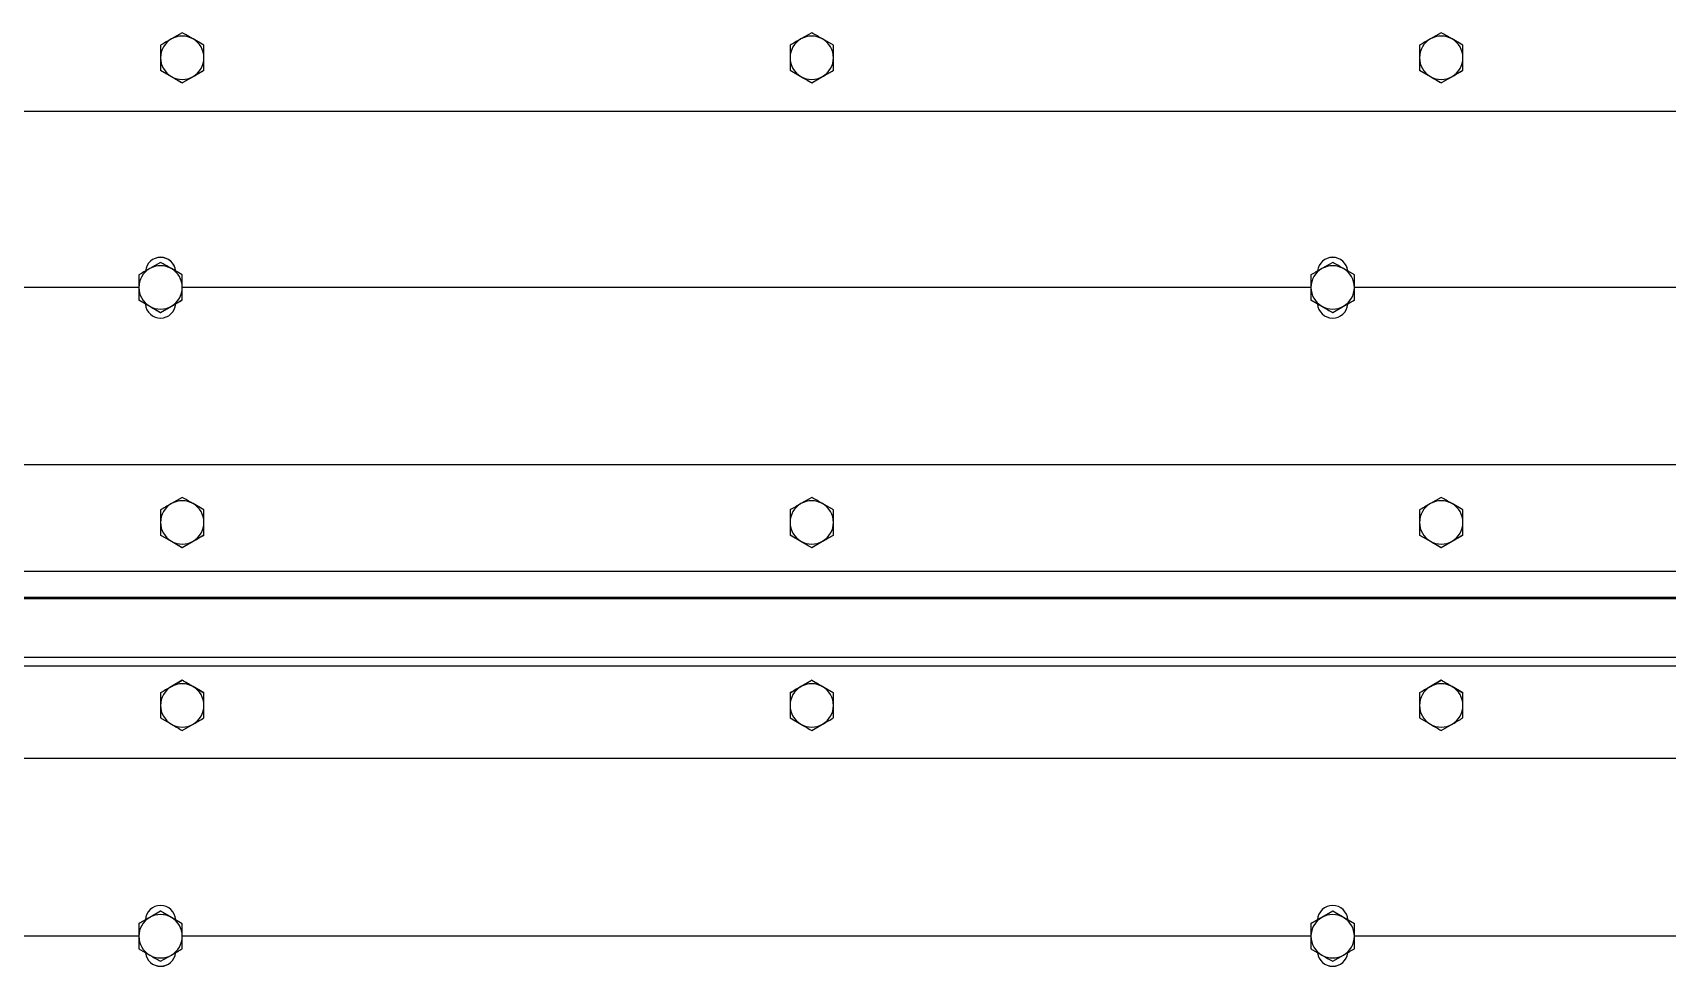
# Model space of a CAD drawing. Header units: millimetres. Extents: x -361 to 14022, y -1822 to 1455.
# Drawn here: x 3832.3 to 3863.68, y 875.29 to 893.2 of the extents above; entities that cross this region are included whole.
import ezdxf

# ---------------------------------------------------------------- set-up
doc = ezdxf.new("R2010")
doc.units = ezdxf.units.MM

msp = doc.modelspace()

# ---------------------------------------------------------------- linework, layer by layer
at = {"color": 7, "linetype": 'Continuous', "lineweight": 25}
for p, q in [((3835.173854, 893.200774), (3834.965521, 893.080883)), ((3835.590521, 892.960224), (3835.382188, 893.080883)), ((3847.257188, 893.200774), (3847.048854, 893.080883)), ((3847.673854, 892.960224), (3847.465521, 893.080883)), ((3859.340521, 893.200774), (3859.132188, 893.080883)), ((3859.757188, 892.960224), (3859.548854, 893.080883)), ((3834.757188, 892.479125), (3834.965521, 892.359233)), ((3834.965521, 892.356226), (3834.757188, 892.4765)), ((3835.590521, 892.4765), (3835.382188, 892.356226)), ((3846.840521, 892.479125), (3847.048854, 892.359233)), ((3847.048854, 892.356226), (3846.840521, 892.4765)), ((3847.673854, 892.4765), (3847.465521, 892.356226)), ((3858.923854, 892.479125), (3859.132188, 892.359233)), ((3859.132188, 892.356226), (3858.923854, 892.4765)), ((3859.757188, 892.4765), (3859.548854, 892.356226)), ((3835.173854, 892.235951), (3834.965521, 892.356226)), ((3835.173854, 892.238575), (3835.382188, 892.359233)), ((3835.382188, 892.356226), (3835.173854, 892.235951)), ((3835.173854, 892.235951), (3835.173854, 892.238575)), ((3847.257188, 892.235951), (3847.048854, 892.356226)), ((3847.257188, 892.238575), (3847.465521, 892.359233)), ((3847.465521, 892.356226), (3847.257188, 892.235951)), ((3847.257188, 892.235951), (3847.257188, 892.238575)), ((3859.340521, 892.235951), (3859.132188, 892.356226)), ((3859.340521, 892.238575), (3859.548854, 892.359233)), ((3859.548854, 892.356226), (3859.340521, 892.235951)), ((3859.340521, 892.235951), (3859.340521, 892.238575)), ((3884.757188, 891.692066), (3761.423854, 891.692066)), ((3834.757188, 888.794225), (3834.548854, 888.674334)), ((3835.173854, 888.553675), (3834.965521, 888.674334)), ((3857.257188, 888.794225), (3857.048854, 888.674334)), ((3857.673854, 888.553675), (3857.465521, 888.674334)), ((3834.340521, 888.309561), (3812.673854, 888.309561)), ((3856.840521, 888.309561), (3835.173854, 888.309561)), ((3878.501976, 888.309561), (3857.673854, 888.309561)), ((3834.340521, 888.072576), (3834.548854, 887.952685)), ((3834.548854, 887.949355), (3834.340521, 888.069629)), ((3835.173854, 888.069629), (3834.965521, 887.949355)), ((3856.840521, 888.072576), (3857.048854, 887.952685)), ((3857.048854, 887.949355), (3856.840521, 888.069629)), ((3857.673854, 888.069629), (3857.465521, 887.949355)), ((3834.757188, 887.82908), (3834.548854, 887.949355)), ((3834.757188, 887.832026), (3834.965521, 887.952685)), ((3834.965521, 887.949355), (3834.757188, 887.82908)), ((3834.757188, 887.82908), (3834.757188, 887.832026)), ((3857.257188, 887.82908), (3857.048854, 887.949355)), ((3857.257188, 887.832026), (3857.465521, 887.952685)), ((3857.465521, 887.949355), (3857.257188, 887.82908)), ((3857.257188, 887.82908), (3857.257188, 887.832026)), ((3884.757188, 884.908311), (3761.423854, 884.908311)), ((3835.173854, 884.284582), (3834.965521, 884.16469)), ((3847.257188, 884.284582), (3847.048854, 884.16469)), ((3859.340521, 884.284582), (3859.132188, 884.16469)), ((3835.590521, 884.044032), (3835.382188, 884.16469)), ((3847.673854, 884.044032), (3847.465521, 884.16469)), ((3859.757188, 884.044032), (3859.548854, 884.16469)), ((3834.757188, 883.562932), (3834.965521, 883.443041)), ((3834.965521, 883.440033), (3834.757188, 883.560308)), ((3835.173854, 883.319758), (3834.965521, 883.440033)), ((3835.173854, 883.322382), (3835.382188, 883.443041)), ((3835.382188, 883.440033), (3835.173854, 883.319758)), ((3835.173854, 883.319758), (3835.173854, 883.322382)), ((3835.590521, 883.560308), (3835.382188, 883.440033)), ((3846.840521, 883.562932), (3847.048854, 883.443041)), ((3847.048854, 883.440033), (3846.840521, 883.560308)), ((3847.257188, 883.319758), (3847.048854, 883.440033)), ((3847.257188, 883.322382), (3847.465521, 883.443041)), ((3847.465521, 883.440033), (3847.257188, 883.319758)), ((3847.257188, 883.319758), (3847.257188, 883.322382)), ((3847.673854, 883.560308), (3847.465521, 883.440033)), ((3858.923854, 883.562932), (3859.132188, 883.443041)), ((3859.132188, 883.440033), (3858.923854, 883.560308)), ((3859.340521, 883.319758), (3859.132188, 883.440033)), ((3859.340521, 883.322382), (3859.548854, 883.443041)), ((3859.548854, 883.440033), (3859.340521, 883.319758)), ((3859.340521, 883.319758), (3859.340521, 883.322382)), ((3859.757188, 883.560308), (3859.548854, 883.440033)), ((3884.757188, 882.861482), (3761.423854, 882.861482)), ((3884.757188, 882.361627), (3761.423854, 882.361627)), ((3884.757188, 882.338157), (3761.423854, 882.338157)), ((3884.757188, 881.215491), (3761.423854, 881.215491)), ((3884.757188, 881.04884), (3761.423854, 881.04884)), ((3884.757188, 881.047697), (3761.423854, 881.047697)), ((3834.965521, 880.658006), (3835.173854, 880.778276)), ((3835.173854, 880.774787), (3834.965521, 880.654006)), ((3835.173854, 880.778276), (3835.173854, 880.774787)), ((3835.173854, 880.778276), (3835.382188, 880.658006)), ((3847.048854, 880.658006), (3847.257188, 880.778276)), ((3847.257188, 880.774787), (3847.048854, 880.654006)), ((3847.257188, 880.778276), (3847.257188, 880.774787)), ((3847.257188, 880.778276), (3847.465521, 880.658006)), ((3859.132188, 880.658006), (3859.340521, 880.778276)), ((3859.340521, 880.774787), (3859.132188, 880.654006)), ((3859.340521, 880.778276), (3859.340521, 880.774787)), ((3859.340521, 880.778276), (3859.548854, 880.658006)), ((3834.757188, 880.537736), (3834.965521, 880.658006)), ((3835.382188, 880.658006), (3835.590521, 880.537736)), ((3835.590521, 880.534247), (3835.382188, 880.654006)), ((3846.840521, 880.537736), (3847.048854, 880.658006)), ((3847.465521, 880.658006), (3847.673854, 880.537736)), ((3847.673854, 880.534247), (3847.465521, 880.654006)), ((3858.923854, 880.537736), (3859.132188, 880.658006)), ((3859.548854, 880.658006), (3859.757188, 880.537736)), ((3859.757188, 880.534247), (3859.548854, 880.654006)), ((3834.757188, 880.053167), (3834.965521, 879.932386)), ((3835.173854, 879.812627), (3835.382188, 879.932386)), ((3846.840521, 880.053167), (3847.048854, 879.932386)), ((3847.257188, 879.812627), (3847.465521, 879.932386)), ((3858.923854, 880.053167), (3859.132188, 879.932386)), ((3859.340521, 879.812627), (3859.548854, 879.932386)), ((3884.757188, 879.273255), (3761.423854, 879.273255)), ((3834.340521, 876.10877), (3834.548854, 876.22904)), ((3834.548854, 876.22904), (3834.757188, 876.34931)), ((3834.757188, 876.345392), (3834.548854, 876.224612)), ((3834.757188, 876.34931), (3834.757188, 876.345392)), ((3834.757188, 876.34931), (3834.965521, 876.22904)), ((3834.965521, 876.22904), (3835.173854, 876.10877)), ((3835.173854, 876.104852), (3834.965521, 876.224612)), ((3856.840521, 876.10877), (3857.048854, 876.22904)), ((3857.048854, 876.22904), (3857.257188, 876.34931)), ((3857.257188, 876.345392), (3857.048854, 876.224612)), ((3857.257188, 876.34931), (3857.257188, 876.345392)), ((3857.257188, 876.34931), (3857.465521, 876.22904)), ((3857.465521, 876.22904), (3857.673854, 876.10877)), ((3857.673854, 876.104852), (3857.465521, 876.224612)), ((3834.340521, 875.869053), (3812.673854, 875.869053)), ((3856.840521, 875.869053), (3835.173854, 875.869053)), ((3878.501661, 875.869053), (3857.673854, 875.869053)), ((3834.340521, 875.623772), (3834.548854, 875.502992)), ((3834.757188, 875.383232), (3834.965521, 875.502992)), ((3856.840521, 875.623772), (3857.048854, 875.502992)), ((3857.257188, 875.383232), (3857.465521, 875.502992))]:
    msp.add_line(p, q, dxfattribs=at)
for centre, radius, start, end in [((3835.173828, 892.720054), 0.416641, 119.9979362, 179.999425), ((3835.173854, 892.720017), 0.416685, 60.0014888, 119.9985112), ((3835.17388, 892.720054), 0.416641, 0.000575, 60.0020638), ((3847.257162, 892.720054), 0.416641, 119.9979362, 179.999425), ((3847.257188, 892.720017), 0.416685, 60.0014888, 119.9985112), ((3847.257214, 892.720054), 0.416641, 0.000575, 60.0020638), ((3859.340495, 892.720054), 0.416641, 119.9979362, 179.999425), ((3859.340521, 892.720017), 0.416685, 60.0014888, 119.9985112), ((3859.340547, 892.720054), 0.416641, 0.000575, 60.0020638), ((3835.173828, 892.720062), 0.416641, 180.000575, 240.0020638), ((3835.17388, 892.720062), 0.416641, 299.9979362, 359.999425), ((3847.257162, 892.720062), 0.416641, 180.000575, 240.0020638), ((3847.257214, 892.720062), 0.416641, 299.9979362, 359.999425), ((3859.340495, 892.720062), 0.416641, 180.000575, 240.0020638), ((3859.340547, 892.720062), 0.416641, 299.9979362, 359.999425), ((3835.173854, 892.720099), 0.416685, 240.0014888, 299.9985112), ((3847.257188, 892.720099), 0.416685, 240.0014888, 299.9985112), ((3859.340521, 892.720099), 0.416685, 240.0014888, 299.9985112), ((3834.757162, 888.313505), 0.416641, 119.9979362, 179.999425), ((3834.757188, 888.313469), 0.416685, 60.0014888, 119.9985112), ((3834.757214, 888.313505), 0.416641, 0.000575, 60.0020638), ((3857.257162, 888.313505), 0.416641, 119.9979362, 179.999425), ((3857.257188, 888.313469), 0.416685, 60.0014888, 119.9985112), ((3857.257214, 888.313505), 0.416641, 0.000575, 60.0020638), ((3834.757162, 888.313514), 0.416641, 180.000575, 240.0020638), ((3834.757214, 888.313514), 0.416641, 299.9979362, 359.999425), ((3857.257162, 888.313514), 0.416641, 180.000575, 240.0020638), ((3857.257214, 888.313514), 0.416641, 299.9979362, 359.999425), ((3834.757188, 888.31355), 0.416685, 240.0014888, 299.9985112), ((3857.257188, 888.31355), 0.416685, 240.0014888, 299.9985112), ((3835.173854, 883.803825), 0.416685, 60.0014888, 119.9985112), ((3847.257188, 883.803825), 0.416685, 60.0014888, 119.9985112), ((3859.340521, 883.803825), 0.416685, 60.0014888, 119.9985112), ((3835.173828, 883.803862), 0.416641, 119.9979362, 179.999425), ((3835.17388, 883.803862), 0.416641, 0.000575, 60.0020638), ((3847.257162, 883.803862), 0.416641, 119.9979362, 179.999425), ((3847.257214, 883.803862), 0.416641, 0.000575, 60.0020638), ((3859.340495, 883.803862), 0.416641, 119.9979362, 179.999425), ((3859.340547, 883.803862), 0.416641, 0.000575, 60.0020638), ((3835.173828, 883.80387), 0.416641, 180.000575, 240.0020638), ((3835.17388, 883.80387), 0.416641, 299.9979362, 359.999425), ((3847.257162, 883.80387), 0.416641, 180.000575, 240.0020638), ((3847.257214, 883.80387), 0.416641, 299.9979362, 359.999425), ((3859.340495, 883.80387), 0.416641, 180.000575, 240.0020638), ((3859.340547, 883.80387), 0.416641, 299.9979362, 359.999425), ((3835.173854, 883.803907), 0.416685, 240.0014888, 299.9985112), ((3847.257188, 883.803907), 0.416685, 240.0014888, 299.9985112), ((3859.340521, 883.803907), 0.416685, 240.0014888, 299.9985112), ((3835.173808, 880.293189), 0.416621, 119.9963499, 179.9989831), ((3835.173854, 880.293124), 0.4167, 60.0026331, 119.9973669), ((3835.1739, 880.293189), 0.416621, 0.0010169, 60.0036501), ((3847.257142, 880.293189), 0.416621, 119.9963499, 179.9989831), ((3847.257188, 880.293124), 0.4167, 60.0026331, 119.9973669), ((3847.257234, 880.293189), 0.416621, 0.0010169, 60.0036501), ((3859.340475, 880.293189), 0.416621, 119.9963499, 179.9989831), ((3859.340521, 880.293124), 0.4167, 60.0026331, 119.9973669), ((3859.340567, 880.293189), 0.416621, 0.0010169, 60.0036501), ((3835.173808, 880.293204), 0.416621, 180.0010169, 240.0036501), ((3835.1739, 880.293204), 0.416621, 299.9963499, 359.9989831), ((3847.257142, 880.293204), 0.416621, 180.0010169, 240.0036501), ((3847.257234, 880.293204), 0.416621, 299.9963499, 359.9989831), ((3859.340475, 880.293204), 0.416621, 180.0010169, 240.0036501), ((3859.340567, 880.293204), 0.416621, 299.9963499, 359.9989831), ((3835.173854, 880.293268), 0.4167, 240.0026331, 299.9973669), ((3847.257188, 880.293268), 0.4167, 240.0026331, 299.9973669), ((3859.340521, 880.293268), 0.4167, 240.0026331, 299.9973669), ((3834.757142, 875.863794), 0.416621, 119.9963499, 179.9989831), ((3834.757188, 875.86373), 0.4167, 60.0026331, 119.9973669), ((3834.757234, 875.863794), 0.416621, 0.0010169, 60.0036501), ((3857.257142, 875.863794), 0.416621, 119.9963499, 179.9989831), ((3857.257188, 875.86373), 0.4167, 60.0026331, 119.9973669), ((3857.257234, 875.863794), 0.416621, 0.0010169, 60.0036501), ((3834.757142, 875.863809), 0.416621, 180.0010169, 240.0036501), ((3834.757234, 875.863809), 0.416621, 299.9963499, 359.9989831), ((3857.257142, 875.863809), 0.416621, 180.0010169, 240.0036501), ((3857.257234, 875.863809), 0.416621, 299.9963499, 359.9989831), ((3834.757188, 875.863874), 0.4167, 240.0026331, 299.9973669), ((3857.257188, 875.863874), 0.4167, 240.0026331, 299.9973669)]:
    msp.add_arc(centre, radius, start, end, dxfattribs=at)
for centre, major_axis, ratio, start_param, end_param in [((3834.757188, 888.600406), (0.291667, 0), 0.99718384, 0.110352693, 3.031165251), ((3834.757188, 888.599517), (0.291667, 0), 0.99718384, 0.118638052, 3.027339505), ((3857.257188, 888.600406), (0.291667, 0), 0.99718384, 0.110352693, 3.031165251), ((3857.257188, 888.599517), (0.291667, 0), 0.99718384, 0.118638052, 3.027339505), ((3834.757188, 888.017104), (0, 0.292457), 0.997297519, 1.661941886, 4.643829261), ((3857.257188, 888.017104), (0, 0.292457), 0.997297519, 1.639356046, 4.62124232), ((3834.757188, 876.161764), (0, 0.292711), 0.99643242, 4.779209725, 7.787160889), ((3857.257188, 876.161764), (0, 0.292711), 0.99643242, 4.779209725, 7.787160889), ((3834.757188, 875.578485), (0.291667, 0), 0.996231549, 3.25862292, 6.166055172), ((3834.757188, 875.579668), (0.291667, 0), 0.996231549, 3.263717215, 6.160960586), ((3857.257188, 875.578485), (0.291667, 0), 0.996231549, 3.25862292, 6.166055172), ((3857.257188, 875.579668), (0.291667, 0), 0.996231549, 3.263717215, 6.160960586)]:
    msp.add_ellipse(centre, major_axis=major_axis, ratio=ratio, start_param=start_param, end_param=end_param, dxfattribs=at)
for points, knots in [([(3834.965521, 893.080883), (3834.960582, 893.078031), (3834.890231, 893.03741), (3834.821289, 892.997413), (3834.757188, 892.960224)], [0, 0, 0, 0, 0.070200577, 1, 1, 1, 1]), ([(3835.382188, 893.080883), (3835.377249, 893.083734), (3835.306897, 893.124344), (3835.237956, 893.163949), (3835.173854, 893.200774)], [0, 0, 0, 0, 0.070200577, 1, 1, 1, 1]), ([(3847.048854, 893.080883), (3847.043916, 893.078031), (3846.973564, 893.03741), (3846.904623, 892.997413), (3846.840521, 892.960224)], [0, 0, 0, 0, 0.070200577, 1, 1, 1, 1]), ([(3847.465521, 893.080883), (3847.460582, 893.083734), (3847.390231, 893.124344), (3847.321289, 893.163949), (3847.257188, 893.200774)], [0, 0, 0, 0, 0.070200577, 1, 1, 1, 1]), ([(3859.132188, 893.080883), (3859.127249, 893.078031), (3859.056897, 893.03741), (3858.987956, 892.997413), (3858.923854, 892.960224)], [0, 0, 0, 0, 0.070200577, 1, 1, 1, 1]), ([(3859.548854, 893.080883), (3859.543916, 893.083734), (3859.473564, 893.124344), (3859.404623, 893.163949), (3859.340521, 893.200774)], [0, 0, 0, 0, 0.070200577, 1, 1, 1, 1]), ([(3834.757188, 892.960224), (3834.757188, 892.899437), (3834.757188, 892.820302), (3834.757188, 892.738925), (3834.757188, 892.720058)], [0, 0, 0, 0, 0.7681507272, 1, 1, 1, 1]), ([(3834.757188, 892.720058), (3834.757188, 892.655753), (3834.757188, 892.574251), (3834.757188, 892.495699), (3834.757188, 892.479125)], [0, 0, 0, 0, 0.7889992378, 1, 1, 1, 1]), ([(3835.590521, 892.720058), (3835.590521, 892.738925), (3835.590521, 892.820302), (3835.590521, 892.899437), (3835.590521, 892.960224)], [0, 0, 0, 0, 0.231849273, 1, 1, 1, 1]), ([(3835.590521, 892.479125), (3835.590521, 892.495699), (3835.590521, 892.574251), (3835.590521, 892.655753), (3835.590521, 892.720058)], [0, 0, 0, 0, 0.211000762, 1, 1, 1, 1]), ([(3846.840521, 892.960224), (3846.840521, 892.899437), (3846.840521, 892.820302), (3846.840521, 892.738925), (3846.840521, 892.720058)], [0, 0, 0, 0, 0.7681507272, 1, 1, 1, 1]), ([(3846.840521, 892.720058), (3846.840521, 892.655753), (3846.840521, 892.574251), (3846.840521, 892.495699), (3846.840521, 892.479125)], [0, 0, 0, 0, 0.7889992378, 1, 1, 1, 1]), ([(3847.673854, 892.720058), (3847.673854, 892.738925), (3847.673854, 892.820302), (3847.673854, 892.899437), (3847.673854, 892.960224)], [0, 0, 0, 0, 0.231849273, 1, 1, 1, 1]), ([(3847.673854, 892.479125), (3847.673854, 892.495699), (3847.673854, 892.574251), (3847.673854, 892.655753), (3847.673854, 892.720058)], [0, 0, 0, 0, 0.211000762, 1, 1, 1, 1]), ([(3858.923854, 892.960224), (3858.923854, 892.899437), (3858.923854, 892.820302), (3858.923854, 892.738925), (3858.923854, 892.720058)], [0, 0, 0, 0, 0.7681507272, 1, 1, 1, 1]), ([(3858.923854, 892.720058), (3858.923854, 892.655753), (3858.923854, 892.574251), (3858.923854, 892.495699), (3858.923854, 892.479125)], [0, 0, 0, 0, 0.7889992378, 1, 1, 1, 1]), ([(3859.757188, 892.720058), (3859.757188, 892.738925), (3859.757188, 892.820302), (3859.757188, 892.899437), (3859.757188, 892.960224)], [0, 0, 0, 0, 0.231849273, 1, 1, 1, 1]), ([(3859.757188, 892.479125), (3859.757188, 892.495699), (3859.757188, 892.574251), (3859.757188, 892.655753), (3859.757188, 892.720058)], [0, 0, 0, 0, 0.211000762, 1, 1, 1, 1]), ([(3835.382188, 892.359233), (3835.387127, 892.362084), (3835.457478, 892.402694), (3835.52642, 892.4423), (3835.590521, 892.479125)], [0, 0, 0, 0, 0.070200577, 1, 1, 1, 1]), ([(3847.465521, 892.359233), (3847.47046, 892.362084), (3847.540812, 892.402694), (3847.609753, 892.4423), (3847.673854, 892.479125)], [0, 0, 0, 0, 0.070200577, 1, 1, 1, 1]), ([(3859.548854, 892.359233), (3859.553793, 892.362084), (3859.624145, 892.402694), (3859.693086, 892.4423), (3859.757188, 892.479125)], [0, 0, 0, 0, 0.070200577, 1, 1, 1, 1]), ([(3834.965521, 892.359233), (3834.97046, 892.356382), (3835.040812, 892.315761), (3835.109753, 892.275764), (3835.173854, 892.238575)], [0, 0, 0, 0, 0.0702005767, 1, 1, 1, 1]), ([(3847.048854, 892.359233), (3847.053793, 892.356382), (3847.124145, 892.315761), (3847.193086, 892.275764), (3847.257188, 892.238575)], [0, 0, 0, 0, 0.0702005767, 1, 1, 1, 1]), ([(3859.132188, 892.359233), (3859.137127, 892.356382), (3859.207478, 892.315761), (3859.27642, 892.275764), (3859.340521, 892.238575)], [0, 0, 0, 0, 0.0702005767, 1, 1, 1, 1]), ([(3834.548854, 888.674334), (3834.543916, 888.671483), (3834.473564, 888.630862), (3834.404623, 888.590865), (3834.340521, 888.553675)], [0, 0, 0, 0, 0.070200577, 1, 1, 1, 1]), ([(3834.965521, 888.674334), (3834.960582, 888.677185), (3834.890231, 888.717795), (3834.821289, 888.7574), (3834.757188, 888.794225)], [0, 0, 0, 0, 0.070200577, 1, 1, 1, 1]), ([(3857.048854, 888.674334), (3857.043916, 888.671483), (3856.973564, 888.630862), (3856.904623, 888.590865), (3856.840521, 888.553675)], [0, 0, 0, 0, 0.070200577, 1, 1, 1, 1]), ([(3857.465521, 888.674334), (3857.460582, 888.677185), (3857.390231, 888.717795), (3857.321289, 888.7574), (3857.257188, 888.794225)], [0, 0, 0, 0, 0.070200577, 1, 1, 1, 1]), ([(3834.340521, 888.553675), (3834.340521, 888.492888), (3834.340521, 888.413753), (3834.340521, 888.332377), (3834.340521, 888.313509)], [0, 0, 0, 0, 0.7681507276, 1, 1, 1, 1]), ([(3834.340521, 888.313509), (3834.340521, 888.249204), (3834.340521, 888.167702), (3834.340521, 888.08915), (3834.340521, 888.072576)], [0, 0, 0, 0, 0.7889992377, 1, 1, 1, 1]), ([(3835.173854, 888.313509), (3835.173854, 888.332377), (3835.173854, 888.413753), (3835.173854, 888.492888), (3835.173854, 888.553675)], [0, 0, 0, 0, 0.231849273, 1, 1, 1, 1]), ([(3835.173854, 888.072576), (3835.173854, 888.08915), (3835.173854, 888.167702), (3835.173854, 888.249204), (3835.173854, 888.313509)], [0, 0, 0, 0, 0.211000762, 1, 1, 1, 1]), ([(3856.840521, 888.553675), (3856.840521, 888.492888), (3856.840521, 888.413753), (3856.840521, 888.332377), (3856.840521, 888.313509)], [0, 0, 0, 0, 0.7681507276, 1, 1, 1, 1]), ([(3856.840521, 888.313509), (3856.840521, 888.249204), (3856.840521, 888.167702), (3856.840521, 888.08915), (3856.840521, 888.072576)], [0, 0, 0, 0, 0.7889992377, 1, 1, 1, 1]), ([(3857.673854, 888.313509), (3857.673854, 888.332377), (3857.673854, 888.413753), (3857.673854, 888.492888), (3857.673854, 888.553675)], [0, 0, 0, 0, 0.231849273, 1, 1, 1, 1]), ([(3857.673854, 888.072576), (3857.673854, 888.08915), (3857.673854, 888.167702), (3857.673854, 888.249204), (3857.673854, 888.313509)], [0, 0, 0, 0, 0.211000762, 1, 1, 1, 1]), ([(3834.965521, 887.952685), (3834.97046, 887.955536), (3835.040812, 887.996146), (3835.109753, 888.035751), (3835.173854, 888.072576)], [0, 0, 0, 0, 0.070200577, 1, 1, 1, 1]), ([(3857.465521, 887.952685), (3857.47046, 887.955536), (3857.540812, 887.996146), (3857.609753, 888.035751), (3857.673854, 888.072576)], [0, 0, 0, 0, 0.070200577, 1, 1, 1, 1]), ([(3834.548854, 887.952685), (3834.553793, 887.949833), (3834.624145, 887.909212), (3834.693086, 887.869215), (3834.757188, 887.832026)], [0, 0, 0, 0, 0.070200577, 1, 1, 1, 1]), ([(3857.048854, 887.952685), (3857.053793, 887.949833), (3857.124145, 887.909212), (3857.193086, 887.869215), (3857.257188, 887.832026)], [0, 0, 0, 0, 0.070200577, 1, 1, 1, 1]), ([(3835.382188, 884.16469), (3835.377249, 884.167541), (3835.306897, 884.208151), (3835.237956, 884.247757), (3835.173854, 884.284582)], [0, 0, 0, 0, 0.070200577, 1, 1, 1, 1]), ([(3847.465521, 884.16469), (3847.460582, 884.167541), (3847.390231, 884.208151), (3847.321289, 884.247757), (3847.257188, 884.284582)], [0, 0, 0, 0, 0.070200577, 1, 1, 1, 1]), ([(3859.548854, 884.16469), (3859.543916, 884.167541), (3859.473564, 884.208151), (3859.404623, 884.247757), (3859.340521, 884.284582)], [0, 0, 0, 0, 0.070200577, 1, 1, 1, 1]), ([(3834.965521, 884.16469), (3834.960582, 884.161839), (3834.890231, 884.121218), (3834.821289, 884.081221), (3834.757188, 884.044032)], [0, 0, 0, 0, 0.070200577, 1, 1, 1, 1]), ([(3834.757188, 884.044032), (3834.757188, 883.983244), (3834.757188, 883.90411), (3834.757188, 883.822733), (3834.757188, 883.803866)], [0, 0, 0, 0, 0.768150727, 1, 1, 1, 1]), ([(3835.590521, 883.803866), (3835.590521, 883.822733), (3835.590521, 883.90411), (3835.590521, 883.983244), (3835.590521, 884.044032)], [0, 0, 0, 0, 0.231849273, 1, 1, 1, 1]), ([(3847.048854, 884.16469), (3847.043916, 884.161839), (3846.973564, 884.121218), (3846.904623, 884.081221), (3846.840521, 884.044032)], [0, 0, 0, 0, 0.070200577, 1, 1, 1, 1]), ([(3846.840521, 884.044032), (3846.840521, 883.983244), (3846.840521, 883.90411), (3846.840521, 883.822733), (3846.840521, 883.803866)], [0, 0, 0, 0, 0.768150727, 1, 1, 1, 1]), ([(3847.673854, 883.803866), (3847.673854, 883.822733), (3847.673854, 883.90411), (3847.673854, 883.983244), (3847.673854, 884.044032)], [0, 0, 0, 0, 0.231849273, 1, 1, 1, 1]), ([(3859.132188, 884.16469), (3859.127249, 884.161839), (3859.056897, 884.121218), (3858.987956, 884.081221), (3858.923854, 884.044032)], [0, 0, 0, 0, 0.070200577, 1, 1, 1, 1]), ([(3858.923854, 884.044032), (3858.923854, 883.983244), (3858.923854, 883.90411), (3858.923854, 883.822733), (3858.923854, 883.803866)], [0, 0, 0, 0, 0.768150727, 1, 1, 1, 1]), ([(3859.757188, 883.803866), (3859.757188, 883.822733), (3859.757188, 883.90411), (3859.757188, 883.983244), (3859.757188, 884.044032)], [0, 0, 0, 0, 0.231849273, 1, 1, 1, 1]), ([(3834.757188, 883.803866), (3834.757188, 883.739561), (3834.757188, 883.658058), (3834.757188, 883.579507), (3834.757188, 883.562932)], [0, 0, 0, 0, 0.7889992378, 1, 1, 1, 1]), ([(3835.590521, 883.562932), (3835.590521, 883.579507), (3835.590521, 883.658058), (3835.590521, 883.739561), (3835.590521, 883.803866)], [0, 0, 0, 0, 0.211000762, 1, 1, 1, 1]), ([(3846.840521, 883.803866), (3846.840521, 883.739561), (3846.840521, 883.658058), (3846.840521, 883.579507), (3846.840521, 883.562932)], [0, 0, 0, 0, 0.7889992378, 1, 1, 1, 1]), ([(3847.673854, 883.562932), (3847.673854, 883.579507), (3847.673854, 883.658058), (3847.673854, 883.739561), (3847.673854, 883.803866)], [0, 0, 0, 0, 0.211000762, 1, 1, 1, 1]), ([(3858.923854, 883.803866), (3858.923854, 883.739561), (3858.923854, 883.658058), (3858.923854, 883.579507), (3858.923854, 883.562932)], [0, 0, 0, 0, 0.7889992378, 1, 1, 1, 1]), ([(3859.757188, 883.562932), (3859.757188, 883.579507), (3859.757188, 883.658058), (3859.757188, 883.739561), (3859.757188, 883.803866)], [0, 0, 0, 0, 0.211000762, 1, 1, 1, 1]), ([(3834.965521, 883.443041), (3834.97046, 883.440189), (3835.040812, 883.399568), (3835.109753, 883.359571), (3835.173854, 883.322382)], [0, 0, 0, 0, 0.070200577, 1, 1, 1, 1]), ([(3835.382188, 883.443041), (3835.387127, 883.445892), (3835.457478, 883.486502), (3835.52642, 883.526107), (3835.590521, 883.562932)], [0, 0, 0, 0, 0.070200577, 1, 1, 1, 1]), ([(3847.048854, 883.443041), (3847.053793, 883.440189), (3847.124145, 883.399568), (3847.193086, 883.359571), (3847.257188, 883.322382)], [0, 0, 0, 0, 0.070200577, 1, 1, 1, 1]), ([(3847.465521, 883.443041), (3847.47046, 883.445892), (3847.540812, 883.486502), (3847.609753, 883.526107), (3847.673854, 883.562932)], [0, 0, 0, 0, 0.070200577, 1, 1, 1, 1]), ([(3859.132188, 883.443041), (3859.137127, 883.440189), (3859.207478, 883.399568), (3859.27642, 883.359571), (3859.340521, 883.322382)], [0, 0, 0, 0, 0.070200577, 1, 1, 1, 1]), ([(3859.548854, 883.443041), (3859.553793, 883.445892), (3859.624145, 883.486502), (3859.693086, 883.526107), (3859.757188, 883.562932)], [0, 0, 0, 0, 0.070200577, 1, 1, 1, 1]), ([(3835.382188, 880.654006), (3835.377249, 880.656858), (3835.306897, 880.697479), (3835.237956, 880.737539), (3835.173854, 880.774787)], [0, 0, 0, 0, 0.070200577, 1, 1, 1, 1]), ([(3847.465521, 880.654006), (3847.460582, 880.656858), (3847.390231, 880.697479), (3847.321289, 880.737539), (3847.257188, 880.774787)], [0, 0, 0, 0, 0.070200577, 1, 1, 1, 1]), ([(3859.548854, 880.654006), (3859.543916, 880.656858), (3859.473564, 880.697479), (3859.404623, 880.737539), (3859.340521, 880.774787)], [0, 0, 0, 0, 0.070200577, 1, 1, 1, 1]), ([(3834.965521, 880.654006), (3834.960582, 880.651156), (3834.890231, 880.610549), (3834.821289, 880.57101), (3834.757188, 880.534247)], [0, 0, 0, 0, 0.070200577, 1, 1, 1, 1]), ([(3834.757188, 880.534247), (3834.757188, 880.473096), (3834.757188, 880.393488), (3834.757188, 880.312072), (3834.757188, 880.293196)], [0, 0, 0, 0, 0.768150727, 1, 1, 1, 1]), ([(3835.590521, 880.293196), (3835.590521, 880.312072), (3835.590521, 880.393488), (3835.590521, 880.473096), (3835.590521, 880.534247)], [0, 0, 0, 0, 0.231849273, 1, 1, 1, 1]), ([(3847.048854, 880.654006), (3847.043916, 880.651156), (3846.973564, 880.610549), (3846.904623, 880.57101), (3846.840521, 880.534247)], [0, 0, 0, 0, 0.070200577, 1, 1, 1, 1]), ([(3846.840521, 880.534247), (3846.840521, 880.473096), (3846.840521, 880.393488), (3846.840521, 880.312072), (3846.840521, 880.293196)], [0, 0, 0, 0, 0.768150727, 1, 1, 1, 1]), ([(3847.673854, 880.293196), (3847.673854, 880.312072), (3847.673854, 880.393488), (3847.673854, 880.473096), (3847.673854, 880.534247)], [0, 0, 0, 0, 0.231849273, 1, 1, 1, 1]), ([(3859.132188, 880.654006), (3859.127249, 880.651156), (3859.056897, 880.610549), (3858.987956, 880.57101), (3858.923854, 880.534247)], [0, 0, 0, 0, 0.070200577, 1, 1, 1, 1]), ([(3858.923854, 880.534247), (3858.923854, 880.473096), (3858.923854, 880.393488), (3858.923854, 880.312072), (3858.923854, 880.293196)], [0, 0, 0, 0, 0.768150727, 1, 1, 1, 1]), ([(3859.757188, 880.293196), (3859.757188, 880.312072), (3859.757188, 880.393488), (3859.757188, 880.473096), (3859.757188, 880.534247)], [0, 0, 0, 0, 0.231849273, 1, 1, 1, 1]), ([(3834.757188, 880.293196), (3834.757188, 880.229006), (3834.757188, 880.14765), (3834.757188, 880.069629), (3834.757188, 880.053167)], [0, 0, 0, 0, 0.788999238, 1, 1, 1, 1]), ([(3835.590521, 880.053167), (3835.590521, 880.069629), (3835.590521, 880.14765), (3835.590521, 880.229006), (3835.590521, 880.293196)], [0, 0, 0, 0, 0.2110007622, 1, 1, 1, 1]), ([(3846.840521, 880.293196), (3846.840521, 880.229006), (3846.840521, 880.14765), (3846.840521, 880.069629), (3846.840521, 880.053167)], [0, 0, 0, 0, 0.788999238, 1, 1, 1, 1]), ([(3847.673854, 880.053167), (3847.673854, 880.069629), (3847.673854, 880.14765), (3847.673854, 880.229006), (3847.673854, 880.293196)], [0, 0, 0, 0, 0.2110007622, 1, 1, 1, 1]), ([(3858.923854, 880.293196), (3858.923854, 880.229006), (3858.923854, 880.14765), (3858.923854, 880.069629), (3858.923854, 880.053167)], [0, 0, 0, 0, 0.788999238, 1, 1, 1, 1]), ([(3859.757188, 880.053167), (3859.757188, 880.069629), (3859.757188, 880.14765), (3859.757188, 880.229006), (3859.757188, 880.293196)], [0, 0, 0, 0, 0.2110007622, 1, 1, 1, 1]), ([(3834.965521, 879.932386), (3834.97046, 879.929536), (3835.040812, 879.888929), (3835.109753, 879.84939), (3835.173854, 879.812627)], [0, 0, 0, 0, 0.070200577, 1, 1, 1, 1]), ([(3835.382188, 879.932386), (3835.387127, 879.935238), (3835.457478, 879.975859), (3835.52642, 880.015919), (3835.590521, 880.053167)], [0, 0, 0, 0, 0.0702005767, 1, 1, 1, 1]), ([(3847.048854, 879.932386), (3847.053793, 879.929536), (3847.124145, 879.888929), (3847.193086, 879.84939), (3847.257188, 879.812627)], [0, 0, 0, 0, 0.070200577, 1, 1, 1, 1]), ([(3847.465521, 879.932386), (3847.47046, 879.935238), (3847.540812, 879.975859), (3847.609753, 880.015919), (3847.673854, 880.053167)], [0, 0, 0, 0, 0.0702005767, 1, 1, 1, 1]), ([(3859.132188, 879.932386), (3859.137127, 879.929536), (3859.207478, 879.888929), (3859.27642, 879.84939), (3859.340521, 879.812627)], [0, 0, 0, 0, 0.070200577, 1, 1, 1, 1]), ([(3859.548854, 879.932386), (3859.553793, 879.935238), (3859.624145, 879.975859), (3859.693086, 880.015919), (3859.757188, 880.053167)], [0, 0, 0, 0, 0.0702005767, 1, 1, 1, 1]), ([(3834.548854, 876.224612), (3834.543916, 876.221761), (3834.473564, 876.181155), (3834.404623, 876.141616), (3834.340521, 876.104852)], [0, 0, 0, 0, 0.0702005767, 1, 1, 1, 1]), ([(3834.340521, 876.104852), (3834.340521, 876.043702), (3834.340521, 875.964094), (3834.340521, 875.882678), (3834.340521, 875.863802)], [0, 0, 0, 0, 0.768150728, 1, 1, 1, 1]), ([(3834.965521, 876.224612), (3834.960582, 876.227463), (3834.890231, 876.268084), (3834.821289, 876.308144), (3834.757188, 876.345392)], [0, 0, 0, 0, 0.0702005767, 1, 1, 1, 1]), ([(3835.173854, 875.863802), (3835.173854, 875.882678), (3835.173854, 875.964094), (3835.173854, 876.043702), (3835.173854, 876.104852)], [0, 0, 0, 0, 0.2318492728, 1, 1, 1, 1]), ([(3857.048854, 876.224612), (3857.043916, 876.221761), (3856.973564, 876.181155), (3856.904623, 876.141616), (3856.840521, 876.104852)], [0, 0, 0, 0, 0.0702005767, 1, 1, 1, 1]), ([(3856.840521, 876.104852), (3856.840521, 876.043702), (3856.840521, 875.964094), (3856.840521, 875.882678), (3856.840521, 875.863802)], [0, 0, 0, 0, 0.768150728, 1, 1, 1, 1]), ([(3857.465521, 876.224612), (3857.460582, 876.227463), (3857.390231, 876.268084), (3857.321289, 876.308144), (3857.257188, 876.345392)], [0, 0, 0, 0, 0.0702005767, 1, 1, 1, 1]), ([(3857.673854, 875.863802), (3857.673854, 875.882678), (3857.673854, 875.964094), (3857.673854, 876.043702), (3857.673854, 876.104852)], [0, 0, 0, 0, 0.2318492728, 1, 1, 1, 1]), ([(3834.340521, 875.863802), (3834.340521, 875.799612), (3834.340521, 875.718256), (3834.340521, 875.640235), (3834.340521, 875.623772)], [0, 0, 0, 0, 0.788999238, 1, 1, 1, 1]), ([(3835.173854, 875.623772), (3835.173854, 875.640235), (3835.173854, 875.718256), (3835.173854, 875.799612), (3835.173854, 875.863802)], [0, 0, 0, 0, 0.211000762, 1, 1, 1, 1]), ([(3856.840521, 875.863802), (3856.840521, 875.799612), (3856.840521, 875.718256), (3856.840521, 875.640235), (3856.840521, 875.623772)], [0, 0, 0, 0, 0.788999238, 1, 1, 1, 1]), ([(3857.673854, 875.623772), (3857.673854, 875.640235), (3857.673854, 875.718256), (3857.673854, 875.799612), (3857.673854, 875.863802)], [0, 0, 0, 0, 0.211000762, 1, 1, 1, 1]), ([(3834.548854, 875.502992), (3834.553793, 875.500141), (3834.624145, 875.459535), (3834.693086, 875.419996), (3834.757188, 875.383232)], [0, 0, 0, 0, 0.0702005767, 1, 1, 1, 1]), ([(3834.965521, 875.502992), (3834.97046, 875.505843), (3835.040812, 875.546465), (3835.109753, 875.586524), (3835.173854, 875.623772)], [0, 0, 0, 0, 0.070200577, 1, 1, 1, 1]), ([(3857.048854, 875.502992), (3857.053793, 875.500141), (3857.124145, 875.459535), (3857.193086, 875.419996), (3857.257188, 875.383232)], [0, 0, 0, 0, 0.0702005767, 1, 1, 1, 1]), ([(3857.465521, 875.502992), (3857.47046, 875.505843), (3857.540812, 875.546465), (3857.609753, 875.586524), (3857.673854, 875.623772)], [0, 0, 0, 0, 0.070200577, 1, 1, 1, 1])]:
    msp.add_open_spline(points, degree=3, knots=knots, dxfattribs=at)

doc.saveas('drawing.dxf')
